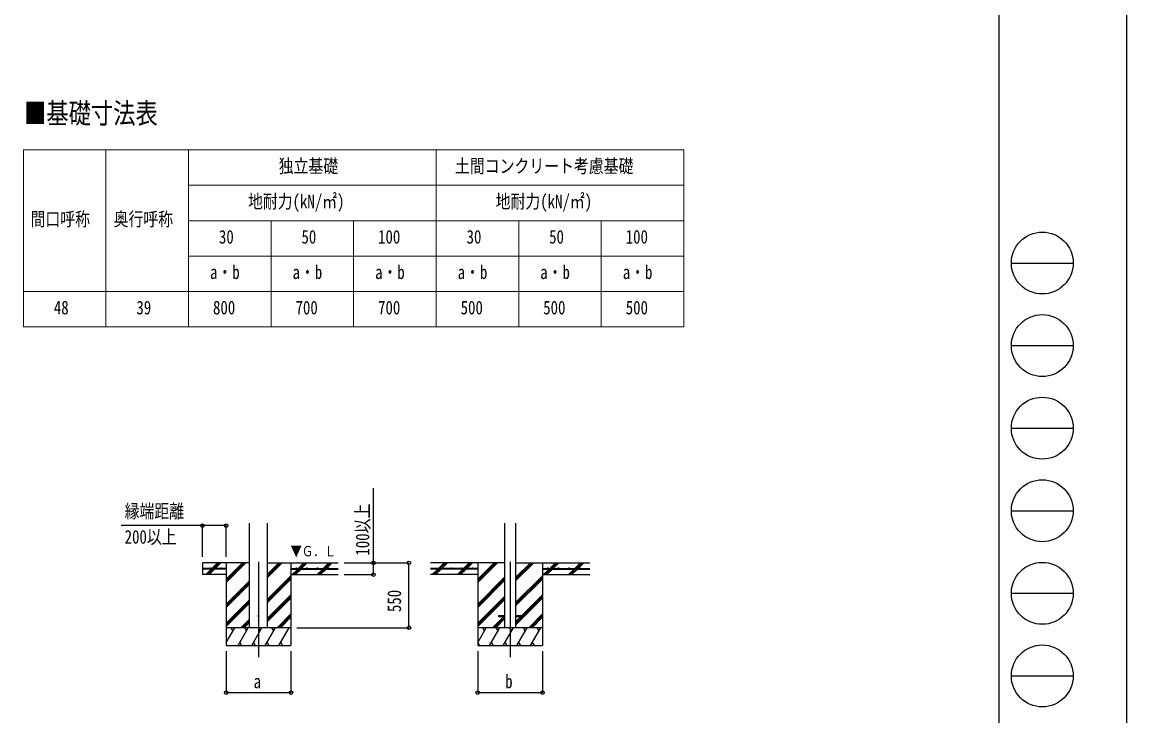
# Model space of a CAD drawing. Units: millimetres, scale not verified. Extents: x -14718 to 14718, y -10395 to 10395.
# Drawn here: x 5349 to 14718, y -6114 to -233 of the extents above; entities that cross this region are included whole.
import ezdxf
from ezdxf.enums import TextEntityAlignment as Align

# ---------------------------------------------------------------- set-up
doc = ezdxf.new("R2010")
doc.units = ezdxf.units.MM
doc.header["$LTSCALE"] = 50
doc.layers.add('0-1_TABLE1', color=7, linetype='Continuous', lineweight=18)
for name, color, linetype in [('0-2_USER1', 3, 'Continuous'), ('0-3_YKK_12', 2, 'Continuous'), ('0-4_YKK_13', 4, 'Continuous'), ('0-5_YKK_A1', 4, 'Continuous'), ('0-6_YKK_D', 6, 'Continuous'), ('0-7_YKK_ZWAK', 7, 'Continuous')]:
    doc.layers.add(name, color=color, linetype=linetype)
doc.styles.add('ＭＳ ゴシック', font='')
doc.styles.get('ＭＳ ゴシック').set_extended_font_data('MS Gothic')

msp = doc.modelspace()

# ---------------------------------------------------------------- linework, layer by layer
at = {"layer": '0-1_TABLE1'}
for p, q in [((5360.53, -1316.37), (10960.53, -1316.37)), ((5360.53, -1316.37), (5360.53, -2816.37)), ((6060.53, -1316.37), (6060.53, -2816.37)), ((6760.53, -1316.37), (6760.53, -2816.37)), ((8860.53, -1316.37), (8860.53, -2816.37)), ((6760.53, -1616.37), (10960.53, -1616.37)), ((6760.53, -1916.37), (10960.53, -1916.37)), ((7460.53, -1916.37), (7460.53, -2816.37)), ((8160.53, -1916.37), (8160.53, -2816.37)), ((9560.53, -1916.37), (9560.53, -2816.37)), ((10260.53, -1916.37), (10260.53, -2816.37)), ((6760.53, -2216.37), (10960.53, -2216.37)), ((5360.53, -2816.37), (10960.53, -2816.37))]:
    msp.add_line(p, q, dxfattribs=at)
for points in [[(10960.53, -1316.37), (10960.53, -1916.37), (10960.53, -2816.37)], [(5360.53, -2516.37), (6060.53, -2516.37), (6760.53, -2516.37), (10960.53, -2516.37)]]:
    msp.add_lwpolyline(points, dxfattribs=at)
at = {"layer": '0-3_YKK_12'}
for p, q in [((7354.22, -4807.16), (7354.22, -5616.37)), ((9487.44, -4807.16), (9487.44, -5616.37))]:
    msp.add_line(p, q, dxfattribs=at)
at = {"layer": '0-4_YKK_13'}
for p, q in [((9387.44, -5261.87), (9387.44, -5270.87)), ((9387.44, -5261.87), (9440.94, -5261.87)), ((9387.44, -5270.87), (9440.94, -5270.87)), ((9533.94, -5261.87), (9587.44, -5261.87)), ((9533.94, -5270.87), (9587.44, -5270.87)), ((9587.44, -5261.87), (9587.44, -5270.87))]:
    msp.add_line(p, q, dxfattribs=at)
msp.add_circle((7354.22, -5266.37), 5, dxfattribs=at)
at = {"layer": '0-5_YKK_A1'}
for p, q in [((7277.22, -5366.37), (7277.22, -4481.02)), ((7431.22, -5366.37), (7431.22, -4481.02)), ((9440.94, -4480.02), (9440.94, -5366.37)), ((9533.94, -4480.02), (9533.94, -5366.37)), ((7079.22, -4863.87), (6879.22, -4863.87)), ((7079.22, -4868.87), (6879.22, -4868.87)), ((6907.09, -4914.96), (6953.18, -4868.87)), ((6919.83, -4916.37), (6967.33, -4868.87)), ((6933.97, -4916.37), (6981.47, -4868.87)), ((6958.18, -4863.87), (7005.69, -4816.37)), ((6972.33, -4863.87), (7019.83, -4816.37)), ((6986.47, -4863.87), (7033.97, -4816.37)), ((7079.22, -4816.37), (7079.22, -5516.37)), ((7079.22, -4983.25), (7246.1, -4816.37)), ((7079.22, -4969.11), (7231.96, -4816.37)), ((7079.22, -4954.96), (7217.82, -4816.37)), ((7079.22, -4863.87), (7079.22, -4868.87)), ((7431.22, -4939.62), (7554.47, -4816.37)), ((7431.22, -4925.47), (7540.33, -4816.37)), ((7431.22, -4911.33), (7526.19, -4816.37)), ((7431.22, -4816.37), (8029.22, -4816.37)), ((7629.22, -4816.37), (7629.22, -5516.37)), ((7629.22, -4863.87), (8029.22, -4863.87)), ((7629.22, -4863.87), (7629.22, -4868.87)), ((7629.22, -4868.87), (8029.22, -4868.87)), ((7638.32, -4916.37), (7685.82, -4868.87)), ((7652.46, -4916.37), (7699.96, -4868.87)), ((7666.6, -4916.37), (7714.1, -4868.87)), ((7690.82, -4863.87), (7738.32, -4816.37)), ((7704.96, -4863.87), (7752.46, -4816.37)), ((7719.1, -4863.87), (7766.6, -4816.37)), ((7850.45, -4916.37), (7897.95, -4868.87)), ((7864.59, -4916.37), (7912.09, -4868.87)), ((7878.73, -4916.37), (7926.23, -4868.87)), ((7902.95, -4863.87), (7950.45, -4816.37)), ((7917.09, -4863.87), (7964.59, -4816.37)), ((7931.23, -4863.87), (7978.73, -4816.37)), ((9440.94, -4816.37), (8812.44, -4816.37)), ((9212.44, -4863.87), (8812.44, -4863.87)), ((9212.44, -4868.87), (8812.44, -4868.87)), ((8826.78, -4916.37), (8874.28, -4868.87)), ((8840.92, -4916.37), (8888.42, -4868.87)), ((8855.06, -4916.37), (8902.56, -4868.87)), ((8879.28, -4863.87), (8926.78, -4816.37)), ((8893.42, -4863.87), (8895.09, -4862.2)), ((8898.28, -4859.01), (8940.92, -4816.37)), ((8907.56, -4863.87), (8955.06, -4816.37)), ((9040.31, -4914.96), (9086.41, -4868.87)), ((9053.05, -4916.37), (9100.55, -4868.87)), ((9067.19, -4916.37), (9114.69, -4868.87)), ((9091.41, -4863.87), (9138.91, -4816.37)), ((9105.55, -4863.87), (9153.05, -4816.37)), ((9119.69, -4863.87), (9167.19, -4816.37)), ((9212.44, -4816.37), (9212.44, -5516.37)), ((9212.44, -4983.25), (9379.33, -4816.37)), ((9212.44, -4969.11), (9365.18, -4816.37)), ((9212.44, -4954.96), (9351.04, -4816.37)), ((9212.44, -4863.87), (9212.44, -4868.87)), ((9533.94, -4970.12), (9687.69, -4816.37)), ((9533.94, -4955.97), (9673.55, -4816.37)), ((9533.94, -4941.83), (9659.41, -4816.37)), ((9533.94, -4816.37), (10162.44, -4816.37)), ((9762.44, -4816.37), (9762.44, -5516.37)), ((9762.44, -4863.87), (10162.44, -4863.87)), ((9762.44, -4863.87), (9762.44, -4868.87)), ((9762.44, -4868.87), (10162.44, -4868.87)), ((9771.54, -4916.37), (9819.04, -4868.87)), ((9785.68, -4916.37), (9833.18, -4868.87)), ((9799.83, -4916.37), (9847.33, -4868.87)), ((9824.04, -4863.87), (9871.54, -4816.37)), ((9838.18, -4863.87), (9885.68, -4816.37)), ((9852.33, -4863.87), (9899.83, -4816.37)), ((9983.67, -4916.37), (10031.17, -4868.87)), ((9997.82, -4916.37), (10045.32, -4868.87)), ((10011.96, -4916.37), (10059.46, -4868.87)), ((10036.17, -4863.87), (10083.68, -4816.37)), ((10050.32, -4863.87), (10097.82, -4816.37)), ((10064.46, -4863.87), (10111.96, -4816.37)), ((7079.22, -4916.37), (6879.22, -4916.37)), ((7431.22, -5123.46), (7629.22, -4925.46)), ((7431.22, -5137.6), (7629.22, -4939.61)), ((7431.22, -5151.75), (7629.22, -4953.75)), ((7629.22, -4916.37), (8029.22, -4916.37)), ((9212.44, -4916.37), (8812.44, -4916.37)), ((9212.44, -5167.09), (9440.94, -4938.6)), ((9212.44, -5181.24), (9440.94, -4952.74)), ((9533.94, -5153.96), (9762.44, -4925.46)), ((9533.94, -5168.1), (9762.44, -4939.61)), ((9533.94, -5182.25), (9762.44, -4953.75)), ((9762.44, -4916.37), (10162.44, -4916.37)), ((7079.22, -5167.09), (7277.22, -4969.1)), ((7079.22, -5181.24), (7277.22, -4983.24)), ((7079.22, -5195.38), (7277.22, -4997.38)), ((9212.44, -5195.38), (9440.94, -4966.88)), ((7079.22, -5329.23), (7277.22, -5131.23)), ((7079.22, -5343.37), (7277.22, -5145.37)), ((7431.22, -5285.59), (7629.22, -5087.59)), ((7431.22, -5299.73), (7629.22, -5101.74)), ((7431.22, -5313.88), (7629.22, -5115.88)), ((9212.44, -5329.23), (9440.94, -5100.73)), ((9212.44, -5343.37), (9440.94, -5114.87)), ((9212.44, -5357.51), (9440.94, -5129.01)), ((9533.94, -5330.23), (9762.44, -5101.74)), ((9533.94, -5344.38), (9762.44, -5115.88)), ((9587.44, -5262.59), (9762.44, -5087.59)), ((7079.22, -5357.51), (7277.22, -5159.51)), ((7204.21, -5366.37), (7277.22, -5293.36)), ((7218.35, -5366.37), (7277.22, -5307.5)), ((7232.5, -5366.37), (7277.22, -5321.64)), ((7512.58, -5366.37), (7629.22, -5249.73)), ((7526.72, -5366.37), (7629.22, -5263.87)), ((7540.86, -5366.37), (7629.22, -5278.01)), ((9337.44, -5366.37), (9432.94, -5270.87)), ((9351.58, -5366.37), (9440.94, -5277)), ((9365.72, -5366.37), (9440.94, -5291.14)), ((9533.94, -5316.09), (9579.17, -5270.87)), ((9645.8, -5366.37), (9762.44, -5249.73)), ((9659.94, -5366.37), (9762.44, -5263.87)), ((9674.09, -5366.37), (9762.44, -5278.01)), ((7629.22, -5366.37), (7079.22, -5366.37)), ((7079.22, -5491.82), (7151.65, -5366.37)), ((7136.65, -5392.35), (7121.65, -5366.37)), ((7180.52, -5516.37), (7267.12, -5366.37)), ((7252.12, -5392.35), (7237.12, -5366.37)), ((7295.99, -5516.37), (7382.59, -5366.37)), ((7367.59, -5392.35), (7352.59, -5366.37)), ((7411.46, -5516.37), (7498.06, -5366.37)), ((7483.06, -5392.35), (7468.06, -5366.37)), ((7526.93, -5516.37), (7613.53, -5366.37)), ((7583.53, -5366.37), (7583.53, -5366.37)), ((9762.44, -5366.37), (9212.44, -5366.37)), ((9212.44, -5491.82), (9284.87, -5366.37)), ((9269.87, -5392.35), (9254.87, -5366.37)), ((9313.74, -5516.37), (9400.34, -5366.37)), ((9385.34, -5392.35), (9370.34, -5366.37)), ((9429.21, -5516.37), (9515.81, -5366.37)), ((9500.81, -5392.35), (9485.81, -5366.37)), ((9544.68, -5516.37), (9631.28, -5366.37)), ((9616.28, -5392.35), (9601.28, -5366.37)), ((9660.15, -5516.37), (9746.75, -5366.37)), ((9731.75, -5392.35), (9716.75, -5366.37)), ((7079.22, -5516.37), (7629.22, -5516.37)), ((7195.52, -5490.39), (7210.51, -5516.37)), ((7310.99, -5490.39), (7325.98, -5516.37)), ((7426.46, -5490.39), (7441.46, -5516.37)), ((7541.93, -5490.39), (7556.92, -5516.37)), ((9212.44, -5516.37), (9762.44, -5516.37)), ((9213.27, -5490.39), (9228.27, -5516.37)), ((9328.74, -5490.39), (9343.74, -5516.37)), ((9444.21, -5490.39), (9459.21, -5516.37)), ((9559.68, -5490.39), (9574.68, -5516.37)), ((9675.15, -5490.39), (9690.15, -5516.37))]:
    msp.add_line(p, q, dxfattribs=at)
msp.add_lwpolyline([(7277.22, -4816.37), (6879.22, -4816.37), (6879.22, -4916.37)], dxfattribs=at)
for centre in [(6944.22, -4861.37), (7034.22, -4861.37), (7674.22, -4861.37), (7764.22, -4861.37), (7854.22, -4861.37), (7944.22, -4861.37), (8897.44, -4861.37), (8987.44, -4861.37), (9077.44, -4861.37), (9167.44, -4861.37), (9807.44, -4861.37), (9897.44, -4861.37), (9987.44, -4861.37), (10077.44, -4861.37)]:
    msp.add_circle(centre, 2.5, dxfattribs=at)
at = {"layer": '0-6_YKK_D'}
for p, q in [((6879.22, -4766.37), (6879.22, -4500.11)), ((7079.22, -4766.37), (7079.22, -4500.11)), ((8079.22, -4816.37), (8630.22, -4816.37)), ((8079.22, -4816.37), (8330.22, -4816.37)), ((8629.22, -5366.37), (8629.22, -4816.37)), ((8079.22, -4916.37), (8330.22, -4916.37)), ((7679.22, -5366.37), (8630.22, -5366.37)), ((7079.22, -5566.37), (7079.22, -5917.37)), ((7629.22, -5566.37), (7629.22, -5917.37)), ((9212.44, -5566.37), (9212.44, -5917.37)), ((9762.44, -5566.37), (9762.44, -5917.37)), ((7079.22, -5916.37), (7629.22, -5916.37)), ((9212.44, -5916.37), (9762.44, -5916.37))]:
    msp.add_line(p, q, dxfattribs=at)
for points in [[(8329.22, -4916.37), (8329.22, -4816.37), (8329.22, -4182.87)], [(7079.22, -4501.11), (6879.22, -4501.11), (6188.52, -4501.11)]]:
    msp.add_lwpolyline(points, dxfattribs=at)
for centre in [(6879.22, -4501.11), (7079.22, -4501.11), (8329.22, -4816.37), (8629.22, -4816.37), (8329.22, -4916.37), (8629.22, -5366.37), (7079.22, -5916.37), (7629.22, -5916.37), (9212.44, -5916.37), (9762.44, -5916.37)]:
    msp.add_circle(centre, 14.88, dxfattribs=at)
at = {"layer": '0-7_YKK_ZWAK'}
for p, q in [((13632.57, 9712.5), (13632.57, -8837.5)), ((13737.57, -2275), (14262.57, -2275)), ((13737.57, -2975), (14262.57, -2975)), ((13737.57, -3675), (14262.57, -3675)), ((13737.57, -4375), (14262.57, -4375)), ((13737.57, -5075), (14262.57, -5075)), ((13737.57, -5775), (14262.57, -5775))]:
    msp.add_line(p, q, dxfattribs=at)
msp.add_lwpolyline([(-14717.5, -10395), (14717.5, -10395), (14717.5, 10395), (-14717.5, 10395)], close=True, dxfattribs=at)
for centre in [(14000.07, -2275), (14000.07, -2975), (14000.07, -3675), (14000.07, -4375), (14000.07, -5075), (14000.07, -5775)]:
    msp.add_circle(centre, 262.5, dxfattribs=at)

# ---------------------------------------------------------------- texts
at = {"layer": '0-1_TABLE1', "style": 'ＭＳ ゴシック', "width": 0.8}
for s, p in [('独立基礎', (7524.93, -1545.12)), ('土間コンクリート考慮基礎', (9020.13, -1545.12)), ('地耐力(kN/㎡)', (7264.53, -1845.12)), ('地耐力(kN/㎡)', (9364.53, -1845.12)), ('間口呼称', (5420.73, -1995.12)), ('奥行呼称', (6124.93, -1995.12)), ('30', (7018.13, -2145.12)), ('50', (7718.13, -2145.12)), ('100', (8367.73, -2145.12)), ('30', (9118.13, -2145.12)), ('50', (9818.13, -2145.12)), ('100', (10467.73, -2145.12)), ('a・b', (6942.53, -2445.12)), ('a・b', (7642.53, -2445.12)), ('a・b', (8342.53, -2445.12)), ('a・b', (9042.53, -2445.12)), ('a・b', (9742.53, -2445.12)), ('a・b', (10442.53, -2445.12)), ('48', (5618.13, -2745.12)), ('39', (6318.13, -2745.12)), ('800', (6967.73, -2745.12)), ('700', (7667.73, -2745.12)), ('700', (8367.73, -2745.12)), ('500', (9067.73, -2745.12)), ('500', (9767.73, -2745.12)), ('500', (10467.73, -2745.12))]:
    msp.add_text(s, height=115.5, dxfattribs=at).set_placement(p, align=Align.BOTTOM_LEFT)
at = {"layer": '0-2_USER1', "style": 'ＭＳ ゴシック', "width": 0.8}
msp.add_text('■基礎寸法表', height=173.2, dxfattribs=at).set_placement((5365.79, -1144.14), align=Align.BOTTOM_LEFT)
at = {"layer": '0-5_YKK_A1', "style": 'ＭＳ ゴシック', "width": 0.8}
msp.add_text('▼Ｇ．Ｌ', height=87.98, dxfattribs=at).set_placement((7625.35, -4787.92), align=Align.BOTTOM_LEFT)
at = {"layer": '0-6_YKK_D', "style": 'ＭＳ ゴシック', "width": 0.8}
for s, p in [('縁端距離', (6218.52, -4471.11)), ('200以上', (6218.52, -4688.61)), ('a', (7312.22, -5914.03)), ('b', (9445.44, -5914.03))]:
    msp.add_text(s, height=115.5, dxfattribs=at).set_placement(p, align=Align.BOTTOM_LEFT)
for s, p in [('100以上', (8327.82, -4755.47)), ('550', (8597.22, -5234.17))]:
    msp.add_text(s, height=115.5, rotation=90, dxfattribs=at).set_placement(p, align=Align.BOTTOM_LEFT)

doc.saveas('drawing.dxf')
